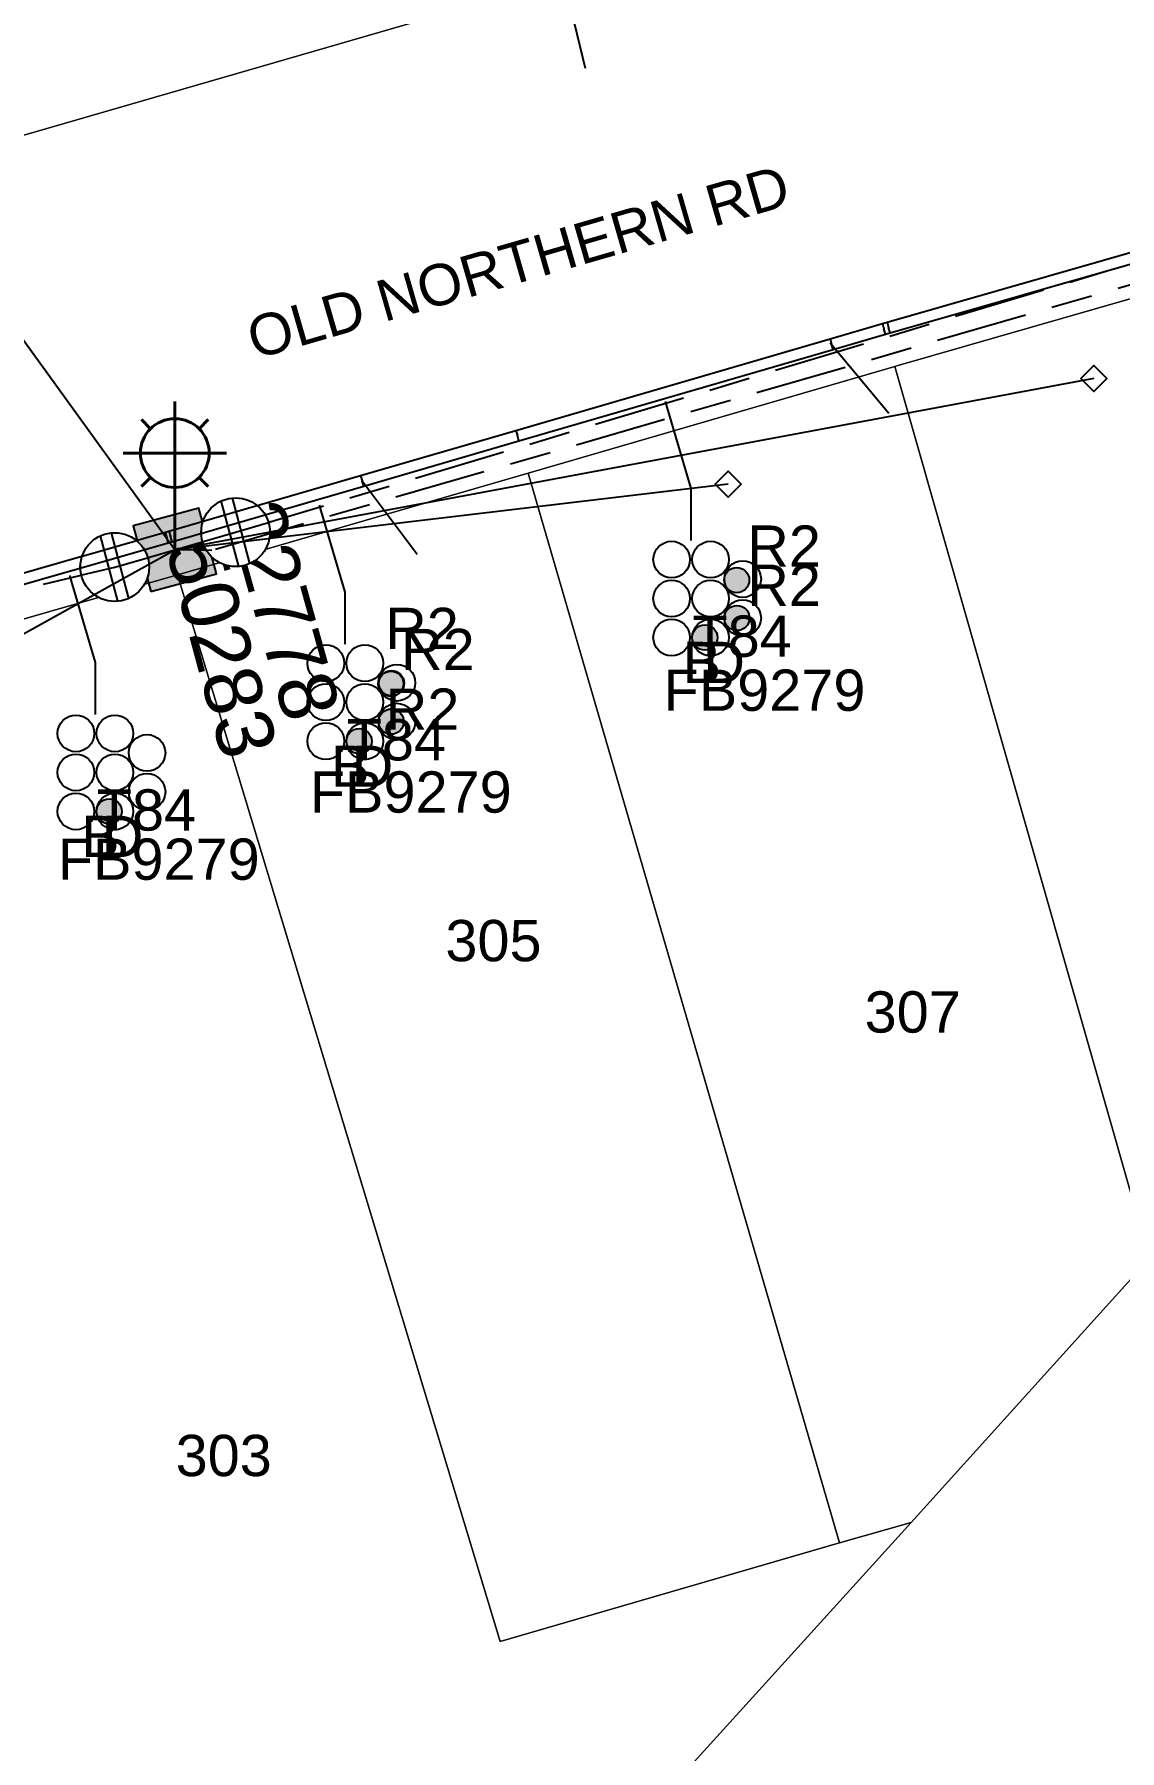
# Model space of a CAD drawing. Header units: metres. Extents: x 314728 to 315901, y 6265229 to 6266735.
# Drawn here: x 315341.6 to 315388.9, y 6265714.7 to 6265789.6 of the extents above; entities that cross this region are included whole.
import ezdxf
from ezdxf.enums import TextEntityAlignment as Align

# ---------------------------------------------------------------- set-up
doc = ezdxf.new("R2010")
doc.units = ezdxf.units.M
doc.linetypes.add('Cable Exist UG', pattern=[8.2, 4, -1.2, 1.8, -1.2])
doc.layers.get('0').update_dxf_attribs({"color": 6})
doc.layers.add('Cadastre Land Parcels_SP_EXT', color=250, linetype='Continuous', lineweight=5)
doc.layers.add('Cadastre Roads_SP_EXT', color=250, linetype='Continuous', lineweight=5)
for name, color, linetype in [('Duct_SP_EXT', 7, 'Continuous'), ('Equip_LV_EXT', 7, 'Continuous'), ('Equip_SP_SL_EXT', 7, 'Continuous'), ('Mains_LV_EXT', 7, 'Continuous'), ('Mains_SL_EXT', 7, 'Continuous'), ('Services_SP_EXT', 7, 'Continuous'), ('SupportsUG_SP_LV_SL_EXT', 7, 'Continuous'), ('Trench_SP_EXT', 7, 'Continuous')]:
    doc.layers.add(name, color=color, linetype=linetype)
doc.styles.add('COLUMN_LABEL', font='arial.ttf')
doc.styles.add('iecARIAL', font='arial.ttf', dxfattribs={"height": 2})
doc.styles.add('POLE_LABEL', font='arial.ttf')
doc.styles.get("Standard").update_dxf_attribs({"font": 'arial.ttf'})

# ---------------------------------------------------------------- blocks, each defined once
blk = doc.blocks.new('COLUMN_EXT')
blk.add_hatch(color=256).paths.add_polyline_path([(-1.485, 1.485), (-1.485, -1.485), (1.485, -1.485), (1.485, 1.485)])
blk.add_lwpolyline([(-1.485, -1.485), (1.485, -1.485), (1.485, 1.485), (-1.485, 1.485)], close=True)
for tag, height, style, flags, p in [('ASSET_NUM', 2.5, 'COLUMN_LABEL', 8, (2, 2)), ('STRUCTURE_PLANT_NUMBER', 0.2, 'POLE_LABEL', 9, (1.813, 0.031)), ('STREET_CODE', 0.2, 'COLUMN_LABEL', 9, (1.813, -0.2))]:
    blk.add_attdef(tag, text='', height=height, dxfattribs=dict(style=style, flags=flags)).set_placement(p, align=Align.MIDDLE_LEFT)
at = {"flags": 9}
for tag, p in [('OWNED_BY', (1.813, -0.6)), ('STATE', (1.813, -0.8)), ('COLUMN_TYPE', (1.813, -0.4)), ('STREETNAME', (1.813, -1.6)), ('USAGE', (1.813, -1)), ('LEGEND', (1.813, -1.2)), ('LOCATION', (1.813, -1.4)), ('SUBURB', (1.813, -1.8)), ('NOTES', (1.813, -2))]:
    blk.add_attdef(tag, text='', height=0.2, dxfattribs=at).set_placement(p, align=Align.MIDDLE_LEFT)
at = {"flags": 1}
blk.add_attdef('Z', (1.813, -2.351), '', height=0.2, dxfattribs=at)
blk = doc.blocks.new('DUCT_EXT')
blk.add_circle((0, 0.8), 0.8)
at = {"flags": 1}
blk.add_attdef('Z', (0, 0), '', height=0.2, dxfattribs=at)
at = {"flags": 9}
for tag, p in [('DUCT_CODE', (0, 0)), ('XSECT_TYPE', (0, -0.2)), ('STATE', (0, -0.6)), ('FB_REFERENCE', (0, -0.4)), ('NOTES', (0, -0.8))]:
    blk.add_attdef(tag, text='', height=0.2, dxfattribs=at).set_placement(p, align=Align.MIDDLE_LEFT)
blk = doc.blocks.new('SL_LANTERN_EXT')
at = {"lineweight": 40}
for p, q in [((0, 1.968), (0, 6.468)), ((-1.459, 5.676), (-1.061, 5.278)), ((1.458, 5.676), (1.06, 5.278)), ((-2.25, 4.218), (2.25, 4.218)), ((-1.459, 2.759), (-1.061, 3.157)), ((1.458, 2.759), (1.06, 3.157)), ((0, 0), (0, 2.721))]:
    blk.add_line(p, q, dxfattribs=at)
blk.add_circle((0, 4.218), 1.5, dxfattribs=at)
at = {"style": 'iecARIAL', "flags": 8}
blk.add_attdef('ASSET_NUM', (1.5, 1.5), '', height=2.5, dxfattribs=at)
for tag, p, height, flags in [('CONSTRUCTED_VOLTAGE', (0.981, -0.653), 0.2, 9), ('CONTROL_TYPE', (0.981, -0.853), 0.2, 9), ('OPERATING_VOLTAGE', (0.981, -1.653), 0.2, 9), ('LANTERN_PURPOSE', (0.981, -1.053), 0.2, 9), ('LANTERN_TYPE', (0.981, -1.253), 0.2, 9), ('NO_PHASES', (0.981, -1.453), 0.2, 9), ('LNUMBER', (2.181, -3.253), 2.5, 8), ('ORIENTATION', (0.981, -1.853), 0.2, 9), ('OWNED_BY', (0.981, -2.053), 0.2, 9), ('STATE', (0.981, -2.253), 0.2, 9), ('CEXIST', (0.981, -2.653), 0.2, 9), ('CNEW', (0.981, -2.853), 0.2, 9), ('CNUMBER', (0.981, -3.053), 0.2, 9), ('USAGE', (0.981, -2.453), 0.2, 9), ('CREMOVE', (0.981, -3.253), 0.2, 9), ('CREPLACE', (0.981, -3.453), 0.2, 9), ('LKINGHEIGHT', (0.981, -3.653), 0.2, 9), ('LBRACKET', (0.981, -3.853), 0.2, 9), ('LBRACKETVOCAB', (0.981, -4.053), 0.2, 9), ('LCATEGORY', (0.981, -4.253), 0.2, 9), ('LCHARGE1', (0.981, -4.453), 0.2, 9), ('LCHARGE1PERCENT', (0.981, -4.653), 0.2, 9), ('LCHARGE2', (0.981, -4.853), 0.2, 9), ('LCHARGE2PERCENT', (0.981, -5.053), 0.2, 9), ('LCHARGE3', (0.981, -5.253), 0.2, 9), ('LCHARGE3PERCENT', (0.981, -5.453), 0.2, 9), ('LEXIST', (0.981, -5.653), 0.2, 9), ('LLAMP', (0.981, -5.853), 0.2, 9), ('LLAMPVOCAB', (0.981, -6.053), 0.2, 9), ('LMAST', (0.981, -6.253), 0.2, 9), ('LMASTVOCAB', (0.981, -6.453), 0.2, 9), ('LNEW', (0.981, -6.653), 0.2, 9), ('LANTNUMBER', (0.981, -6.853), 0.2, 9), ('LOUTREACH', (0.981, -7.253), 0.2, 9), ('LOUTREACHVOCAB', (0.981, -7.453), 0.2, 9), ('LRATECODE', (0.981, -7.653), 0.2, 9), ('LREMOVE', (0.981, -7.853), 0.2, 9), ('LREPLACE', (0.981, -8.053), 0.2, 9), ('LTYPE', (0.981, -8.253), 0.2, 9), ('LTYPEVOCAB', (0.981, -8.453), 0.2, 9), ('LEGEND', (0.981, -8.653), 0.2, 9), ('LOCATION', (0.981, -8.853), 0.2, 9), ('NOTES', (0.981, -9.053), 0.2, 9), ('STREETNAME', (0.981, -9.253), 0.2, 9), ('SUBURB', (0.981, -9.453), 0.2, 1)]:
    blk.add_attdef(tag, p, '', height=height, dxfattribs=dict(flags=flags))
blk = doc.blocks.new('CCP_EXT')
at = {"flags": 9}
for tag, p in [('USAGE', (0, -1.2)), ('LEGEND', (0, -1.4)), ('LIFE_SUPPORT', (0, -1.6)), ('STATE', (0, -1.8)), ('NOTES', (0, -2))]:
    blk.add_attdef(tag, text='', height=0.2, dxfattribs=at).set_placement(p, align=Align.MIDDLE_LEFT)
blk.add_wipeout([(0, 0.566), (0.566, 0), (0, -0.566), (-0.566, 0)])
blk.add_lwpolyline([(-0.566, 0), (0, 0.566), (0.566, 0), (0, -0.566), (-0.566, 0)])
at = {"flags": 1}
blk.add_attdef('Z', (0, 0), '', height=0.2, dxfattribs=at)
at = {"flags": 9}
for tag, p in [('CCP_TYPE', (0, 0)), ('OPERATING_VOLTAGE', (0, -0.6)), ('ORIENTATION', (0, -0.8)), ('CONSTRUCTED_VOLTAGE', (0, -0.2)), ('NO_PHASES', (0, -0.4)), ('OWNED_BY', (0, -1))]:
    blk.add_attdef(tag, text='', height=0.2, dxfattribs=at).set_placement(p, align=Align.MIDDLE_LEFT)
blk = doc.blocks.new('LV_UG_LINKS_CLOSED_EXT')
blk.add_wipeout([(-1.056, 1.057), (-1.18, 0.916), (-1.286, 0.761), (-1.371, 0.594), (-1.435, 0.417), (-1.476, 0.234), (-1.493, 0.047), (-1.487, -0.14), (-1.458, -0.326), (-1.406, -0.506), (-1.331, -0.678), (-1.236, -0.839), (-1.121, -0.988), (-0.988, -1.12), (-0.84, -1.235), (-0.679, -1.331), (-0.506, -1.406), (-0.326, -1.458), (-0.141, -1.487), (0.047, -1.493), (0.233, -1.476), (0.416, -1.435), (0.593, -1.371), (0.76, -1.286), (0.915, -1.181), (1.056, -1.057), (1.18, -0.916), (1.286, -0.761), (1.371, -0.594), (1.435, -0.417), (1.476, -0.234), (1.493, -0.047), (1.487, 0.14), (1.458, 0.326), (1.406, 0.506), (1.331, 0.678), (1.236, 0.839), (1.121, 0.988), (0.988, 1.12), (0.84, 1.235), (0.679, 1.331), (0.506, 1.406), (0.326, 1.458), (0.141, 1.487), (-0.047, 1.493), (-0.233, 1.476), (-0.416, 1.435), (-0.593, 1.371), (-0.76, 1.286), (-0.915, 1.181)])
for p, q in [((-0.25, -1.479), (-0.25, 1.479)), ((0.25, -1.479), (0.25, 1.479))]:
    blk.add_line(p, q)
blk.add_circle((0, 0), 1.5)
at = {"flags": 9}
for tag, p in [('ACTUAL_STATUS', (0, 0)), ('OPERATING_VOLTAGE', (0, -0.6)), ('ORIENTATION', (0, -0.8)), ('CONSTRUCTED_VOLTAGE', (0, -0.2)), ('NO_PHASES', (0, -0.4)), ('STATE', (0, -1)), ('SWITCH_TYPE', (0, -1.2)), ('USAGE', (0, -1.4)), ('NOTES', (0, -1.6))]:
    blk.add_attdef(tag, text='', height=0.2, dxfattribs=at).set_placement(p, align=Align.MIDDLE_LEFT)
at = {"flags": 1}
blk.add_attdef('Z', (0, 0), '', height=0.2, dxfattribs=at)
blk = doc.blocks.new('CABLE_LARGE_EXT')
h = blk.add_hatch(color=256)
edge = h.paths.add_edge_path()
edge.add_arc((0, 0.55), 0.55, 0, 360)
blk.add_circle((0, 0.55), 0.55)
at = {"flags": 1}
blk.add_attdef('Z', (0, 0), '', height=0.2, dxfattribs=at)
at = {"flags": 9}
for tag, p in [('COND_CODE', (0, 0)), ('XSECT_SIZE', (0, -0.6)), ('STATE', (0, -0.4)), ('FB_REFERENCE', (0, -0.2)), ('NOTES', (0, -0.8))]:
    blk.add_attdef(tag, text='', height=0.2, dxfattribs=at).set_placement(p, align=Align.MIDDLE_LEFT)

msp = doc.modelspace()

# ---------------------------------------------------------------- linework, layer by layer
at = {"layer": 'Cadastre Land Parcels_SP_EXT', "linetype": 'Continuous'}
for points in [[(315365.78, 6265792.306), (315359.235, 6265804.639), (315321.11, 6265783.788), (315322.791, 6265779.872), (315365.78, 6265792.306)], [(315390.219, 6265736.168), (315403.394, 6265750.761), (315395.05, 6265779.646), (315379.306, 6265775.132), (315379.105, 6265775.075), (315390.219, 6265736.168)], [(315390.219, 6265736.168), (315379.105, 6265775.075), (315363.115, 6265770.42), (315376.703, 6265723.763), (315379.822, 6265724.654), (315390.219, 6265736.168)], [(315376.703, 6265723.763), (315363.115, 6265770.42), (315347.974, 6265766.023), (315347.809, 6265765.976), (315361.896, 6265719.457), (315376.703, 6265723.763)], [(315376.703, 6265723.763), (315361.896, 6265719.457), (315347.809, 6265765.976), (315321.414, 6265758.406), (315321.514, 6265758.105), (315334.743, 6265711.767), (315330.044, 6265710.326), (315348.383, 6265697.047), (315354.949, 6265697.222), (315379.822, 6265724.654), (315376.703, 6265723.763)]]:
    msp.add_lwpolyline(points, close=True, dxfattribs=at)
at = {"layer": 'Duct_SP_EXT'}
for p, q in [((315378.774, 6265776.998), (315393.932, 6265781.343)), ((315378.905, 6265776.536), (315394.064, 6265780.882)), ((315376.284, 6265776.274), (315378.569, 6265776.94)), ((315378.569, 6265776.94), (315378.774, 6265776.998)), ((315378.569, 6265776.94), (315378.635, 6265776.709)), ((315378.774, 6265776.998), (315378.84, 6265776.767)), ((315378.905, 6265776.536), (315378.84, 6265776.767)), ((315362.573, 6265772.283), (315376.284, 6265776.274)), ((315376.284, 6265776.274), (315376.351, 6265776.044)), ((315376.284, 6265776.274), (315376.351, 6265776.044)), ((315376.418, 6265775.813), (315376.351, 6265776.044)), ((315376.418, 6265775.813), (315376.351, 6265776.044)), ((315376.418, 6265775.813), (315378.702, 6265776.478)), ((315378.702, 6265776.478), (315378.635, 6265776.709)), ((315378.702, 6265776.478), (315378.905, 6265776.536)), ((315362.707, 6265771.822), (315376.418, 6265775.813)), ((315355.799, 6265770.316), (315362.573, 6265772.283)), ((315362.573, 6265772.283), (315362.64, 6265772.052)), ((315355.933, 6265769.855), (315362.707, 6265771.822)), ((315362.707, 6265771.822), (315362.64, 6265772.052)), ((315355.799, 6265770.316), (315355.866, 6265770.085)), ((315355.799, 6265770.316), (315355.866, 6265770.085)), ((315355.933, 6265769.855), (315355.866, 6265770.085)), ((315355.933, 6265769.855), (315355.866, 6265770.085)), ((315347.433, 6265767.886), (315347.5, 6265767.656)), ((315347.443, 6265767.889), (315347.509, 6265767.658)), ((315347.408, 6265767.38), (315347.342, 6265767.611)), ((315347.408, 6265767.38), (315347.575, 6265767.427)), ((315347.567, 6265767.425), (315347.5, 6265767.656)), ((315347.575, 6265767.427), (315347.509, 6265767.658))]:
    msp.add_line(p, q, dxfattribs=at)
for points in [[(315370.219, 6265767.475), (315370.219, 6265769.745), (315369.1, 6265773.538)], [(315355.131, 6265762.955), (315355.131, 6265765.225), (315354.012, 6265769.018)], [(315344.226, 6265759.893), (315344.226, 6265762.163), (315343.107, 6265765.956)]]:
    msp.add_lwpolyline(points, dxfattribs=at)
at = {"layer": 'Trench_SP_EXT', "linetype": 'Cable Exist UG'}
for points in [[(315371.486, 6265819.935), (315363.204, 6265798.032), (315365.598, 6265788.084)], [(315376.292, 6265776.104), (315378.863, 6265773.009)], [(315355.866, 6265770.085), (315358.704, 6265766.314)]]:
    msp.add_lwpolyline(points, dxfattribs=at)

# ---------------------------------------------------------------- block references
at = {"layer": 'Duct_SP_EXT', "rotation": 269.9999999999998}
for name, p in [('DUCT_EXT', (315368.571, 6265766.647)), ('DUCT_EXT', (315370.271, 6265766.647)), ('CABLE_LARGE_EXT', (315371.66, 6265765.751)), ('DUCT_EXT', (315371.671, 6265765.797)), ('DUCT_EXT', (315368.571, 6265764.947)), ('DUCT_EXT', (315370.271, 6265764.947)), ('DUCT_EXT', (315371.671, 6265764.097)), ('DUCT_EXT', (315368.571, 6265763.247)), ('DUCT_EXT', (315370.271, 6265763.247)), ('CABLE_LARGE_EXT', (315371.671, 6265764.097)), ('CABLE_LARGE_EXT', (315370.271, 6265763.247)), ('DUCT_EXT', (315353.483, 6265762.127)), ('DUCT_EXT', (315355.183, 6265762.127)), ('CABLE_LARGE_EXT', (315356.572, 6265761.231)), ('DUCT_EXT', (315356.583, 6265761.277)), ('CABLE_LARGE_EXT', (315356.597, 6265761.256)), ('DUCT_EXT', (315353.483, 6265760.427)), ('DUCT_EXT', (315355.183, 6265760.427)), ('DUCT_EXT', (315356.583, 6265759.577)), ('DUCT_EXT', (315342.578, 6265759.065)), ('DUCT_EXT', (315344.278, 6265759.065)), ('DUCT_EXT', (315353.483, 6265758.727)), ('DUCT_EXT', (315355.183, 6265758.727)), ('CABLE_LARGE_EXT', (315356.583, 6265759.577)), ('DUCT_EXT', (315345.678, 6265758.215)), ('CABLE_LARGE_EXT', (315355.183, 6265758.727)), ('DUCT_EXT', (315342.578, 6265757.365)), ('DUCT_EXT', (315344.278, 6265757.365)), ('DUCT_EXT', (315345.678, 6265756.515)), ('DUCT_EXT', (315342.578, 6265755.665)), ('DUCT_EXT', (315344.278, 6265755.665)), ('CABLE_LARGE_EXT', (315344.278, 6265755.665))]:
    msp.add_blockref(name, p, dxfattribs=at)
at = {"layer": 'Equip_SP_SL_EXT'}
ref = msp.add_blockref('SL_LANTERN_EXT', (315347.692, 6265767.074), dxfattribs=at)
ref.add_attrib('ASSET_NUM', '22778', dxfattribs={"layer": '0', "height": 2.5, "rotation": 285.70401, "style": 'iecARIAL'}).set_placement((315349.192, 6265768.574), align=Align.BOTTOM_LEFT)
at = {"layer": 'SupportsUG_SP_LV_SL_EXT'}
ref = msp.add_blockref('COLUMN_EXT', (315347.692, 6265767.074), dxfattribs=dict(at, rotation=15.08606969147638))
ref.add_attrib('ASSET_NUM', '50283', dxfattribs={"layer": '0', "height": 2.5, "rotation": 285.04974, "style": 'COLUMN_LABEL'}).set_placement((315349.692, 6265767.824), align=Align.TOP_LEFT)

# ---------------------------------------------------------------- texts
at = {"layer": 'Cadastre Land Parcels_SP_EXT'}
for s, p in [('305', (315359.499, 6265749.128)), ('307', (315377.793, 6265746.016)), ('303', (315347.728, 6265726.672))]:
    msp.add_text(s, height=1.8, dxfattribs=at).set_placement(p)
at = {"layer": 'Cadastre Roads_SP_EXT'}
msp.add_text('OLD NORTHERN RD', height=1.8, rotation=16.12176, dxfattribs=at).set_placement((315351.183, 6265775.371))
at = {"layer": 'Duct_SP_EXT'}
for s, p in [('R2', (315372.671, 6265766.335)), ('R2', (315372.671, 6265764.627)), ('R2', (315356.87, 6265762.743)), ('T84', (315370.281, 6265762.407)), ('R2', (315357.564, 6265761.826)), ('B', (315369.855, 6265761.262)), ('D', (315370.755, 6265761.262)), ('FB9279', (315369.02, 6265760.05)), ('R2', (315356.894, 6265759.223)), ('T84', (315355.194, 6265757.887)), ('B', (315354.509, 6265756.737)), ('D', (315355.41, 6265756.737)), ('FB9279', (315353.586, 6265755.61)), ('T84', (315344.288, 6265754.826)), ('B', (315343.604, 6265753.675)), ('D', (315344.504, 6265753.675)), ('FB9279', (315342.588, 6265752.681))]:
    msp.add_text(s, height=1.8, dxfattribs=at).set_placement(p)

# ---------------------------------------------------------------- next in the draw order: block references
at = {"layer": 'Services_SP_EXT'}
for p in [(315387.793, 6265774.549), (315371.841, 6265769.939)]:
    msp.add_blockref('CCP_EXT', p, dxfattribs=at)

# ---------------------------------------------------------------- next in the draw order: block references
for p in [(315387.793, 6265774.549), (315371.841, 6265769.939)]:
    msp.add_blockref('CCP_EXT', p, dxfattribs=at)

# ---------------------------------------------------------------- next in the draw order: linework, layer by layer
at = {"layer": 'Cadastre Roads_SP_EXT', "linetype": 'Continuous'}
for points in [[(315395.05, 6265779.646), (315402.488, 6265791.744), (315410.856, 6265805.356), (315370.245, 6265793.612), (315365.78, 6265792.306), (315322.791, 6265779.872), (315318.129, 6265778.53), (315305.39, 6265774.842), (315308.157, 6265763.782), (315310.985, 6265752.478), (315321.514, 6265758.105), (315321.414, 6265758.406), (315347.809, 6265765.976), (315347.974, 6265766.023), (315363.115, 6265770.42), (315379.105, 6265775.075), (315379.306, 6265775.132), (315395.05, 6265779.646)], [(315354.949, 6265697.222), (315365.159, 6265689.17), (315368.514, 6265686.523), (315371.483, 6265684.182), (315374.822, 6265681.62), (315379.395, 6265686.678), (315408.138, 6265718.465), (315410.533, 6265716.547), (315429.04, 6265738.549), (315427.969, 6265739.519), (315455.77, 6265770.211), (315438.252, 6265773.085), (315425.923, 6265775.106), (315395.05, 6265779.646), (315403.394, 6265750.761), (315390.219, 6265736.168), (315379.822, 6265724.654), (315354.949, 6265697.222)]]:
    msp.add_lwpolyline(points, close=True, dxfattribs=at)

# ---------------------------------------------------------------- next in the draw order: block references
at = {"layer": 'Equip_LV_EXT'}
for p, rotation in [((315350.344, 6265767.84), 15.02904674900855), ((315345.068, 6265766.32), 14.89699361908315)]:
    msp.add_blockref('LV_UG_LINKS_CLOSED_EXT', p, dxfattribs=dict(at, rotation=rotation))

# ---------------------------------------------------------------- next in the draw order: linework, layer by layer
at = {"layer": 'Duct_SP_EXT'}
for p, q in [((315347.433, 6265767.886), (315355.799, 6265770.316)), ((315347.567, 6265767.425), (315355.933, 6265769.855)), ((315335.745, 6265764.534), (315347.276, 6265767.841)), ((315347.276, 6265767.841), (315347.443, 6265767.889)), ((315347.276, 6265767.841), (315347.342, 6265767.611)), ((315335.877, 6265764.073), (315347.408, 6265767.38))]:
    msp.add_line(p, q, dxfattribs=at)
at = {"layer": 'Mains_LV_EXT', "linetype": 'Cable Exist UG'}
for points in [[(315350.344, 6265767.84), (315407.632, 6265785.012), (315408.023, 6265786.618), (315410.627, 6265787.332), (315411.441, 6265785.816)], [(315347.692, 6265767.074), (315350.344, 6265767.84)], [(315345.068, 6265766.32), (315347.692, 6265767.074)], [(315326.008, 6265761.772), (315345.068, 6265766.32)]]:
    msp.add_lwpolyline(points, dxfattribs=at)
at = {"layer": 'Mains_SL_EXT', "linetype": 'Cable Exist UG'}
msp.add_lwpolyline([(315410.068, 6265785.138), (315408.448, 6265784.134), (315349.308, 6265767.046), (315347.692, 6265767.074)], dxfattribs=at)
at = {"layer": 'Services_SP_EXT'}
for points in [[(315347.692, 6265767.074), (315330.581, 6265790.707)], [(315387.793, 6265774.549), (315347.692, 6265767.074)], [(315371.841, 6265769.939), (315347.692, 6265767.074)], [(315335.783, 6265760.475), (315347.692, 6265767.074)]]:
    msp.add_lwpolyline(points, dxfattribs=at)

doc.saveas('drawing.dxf')
